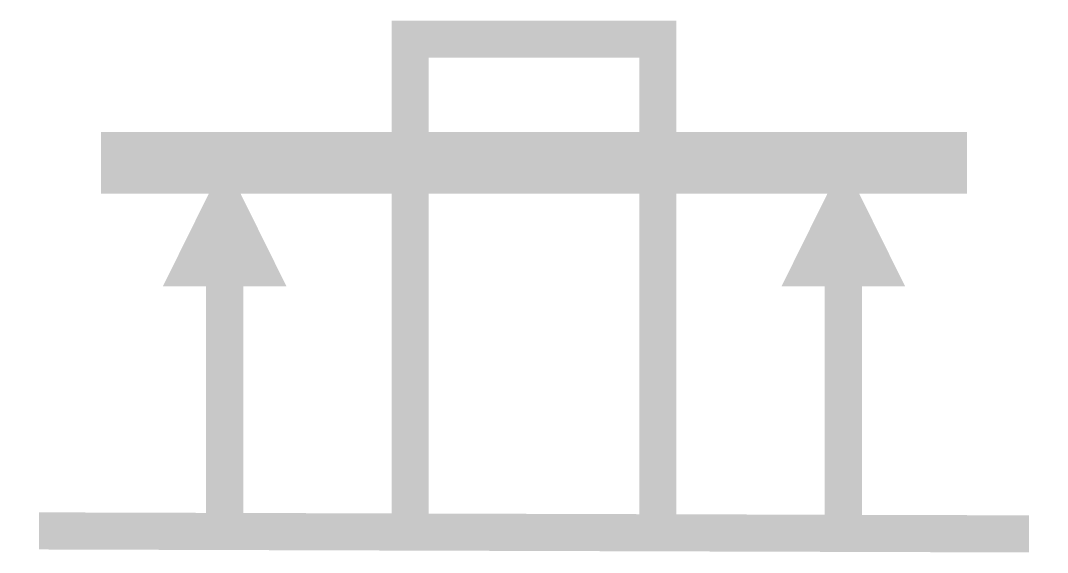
# Model space of a CAD drawing. Extents: x 3.85 to 12.15, y 1.85 to 6.15.
import ezdxf

# ---------------------------------------------------------------- set-up
doc = ezdxf.new("R2010")
doc.units = 0
doc.header["$MEASUREMENT"] = 0
doc.layers.get('0').update_dxf_attribs({"linetype": 'CONTINUOUS'})

msp = doc.modelspace()

# ---------------------------------------------------------------- linework, layer by layer
for points, const_width in [([(7, 2), (7, 6), (9, 6), (9, 2)], 0.3), ([(4.5, 5), (11.5, 5)], 0.5), ([(5.5, 4), (5.5, 2)], 0.3), ([(10.5, 4), (10.5, 2)], 0.3), ([(4, 2.0242), (12, 2)], 0.3)]:
    msp.add_lwpolyline(points, dxfattribs=dict(const_width=const_width))
for points in [[(5.5, 5, 0.01, 1, 0), (5.5, 4, 1, 1, 0)], [(10.5, 5, 0.01, 1, 0), (10.5, 4, 1, 1, 0)]]:
    msp.add_lwpolyline(points, format="xyseb")

doc.saveas('drawing.dxf')
